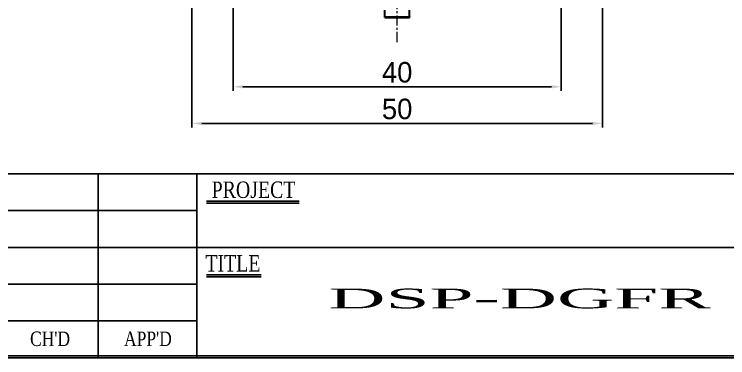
# Model space of a CAD drawing. Header units: millimetres. Extents: x 23 to 337, y 22 to 239.
# Drawn here: x 113 to 200, y 22.3 to 64.2 of the extents above; entities that cross this region are included whole.
import ezdxf
from ezdxf.enums import TextEntityAlignment as Align

# ---------------------------------------------------------------- set-up
doc = ezdxf.new("R2010")
doc.units = ezdxf.units.MM
doc.linetypes.add('CENTER', pattern=[2, 1.25, -0.25, 0.25, -0.25])
for name, color, linetype in [('10', 1, 'Continuous'), ('40', 4, 'Continuous'), ('70', 7, 'Continuous'), ('Z_OM_DIM', 3, 'Continuous')]:
    doc.layers.add(name, color=color, linetype=linetype)
doc.layers.add('Z_OM_CENTER', color=4, linetype='CENTER', lineweight=13)
doc.layers.add('Z_OM_OUTLINE', color=7, linetype='Continuous', lineweight=30)
doc.styles.add('SS', font='batang.ttc', dxfattribs={"width": 0.8})
doc.styles.get("Standard").update_dxf_attribs({"font": 'BareunDotumPro1.ttf'})
doc.dimstyles.new('AUTONICS SPEC$0', dxfattribs={"dimtxt": 2.5, "dimasz": 1.2, "dimexe": 0.5, "dimexo": 0.5, "dimgap": 0.5, "dimtad": 1, "dimlfac": 0.5, "dimdsep": 46, "dimtxsty": 'Standard', "dimcen": 0, "dimclrd": 256, "dimclre": 256, "dimclrt": 2, "dimazin": 2, "dimtp": 0.1, "dimtm": 0.1, "dimtfac": 0.71, "dimtmove": 0, "dimatfit": 3, "dimfxl": 0, "dimlwd": -1, "dimlwe": -1, "dimarcsym": 0})

# ---------------------------------------------------------------- blocks, each defined once
blk = doc.blocks.new('*D1')
at = {"layer": 'Defpoints', "color": 0}
for p in [(134.688, 69.473), (184.688, 69.473), (184.688, 50.859)]:
    blk.add_point(p, dxfattribs=at)
at = {"layer": 'Z_OM_DIM'}
for p, q in [((134.688, 68.973), (134.688, 50.359)), ((184.688, 68.973), (184.688, 50.359)), ((135.888, 50.859), (183.488, 50.859))]:
    blk.add_line(p, q, dxfattribs=at)
for points in [[(135.888, 51.059), (135.888, 50.659), (134.688, 50.859)], [(183.488, 50.659), (183.488, 51.059), (184.688, 50.859)]]:
    blk.add_solid(points, dxfattribs=at)
at = {"layer": 'Z_OM_DIM', "color": 2, "insert": (159.688, 52.609), "char_height": 2.5, "attachment_point": 5}
blk.add_mtext('50', dxfattribs=at)
blk = doc.blocks.new('*D2')
at = {"layer": 'Defpoints', "color": 0}
for p in [(139.688, 103.473), (179.688, 103.473), (179.688, 55.324)]:
    blk.add_point(p, dxfattribs=at)
at = {"layer": 'Z_OM_DIM'}
for p, q in [((139.688, 102.973), (139.688, 54.824)), ((179.688, 102.973), (179.688, 54.824)), ((140.888, 55.324), (178.488, 55.324))]:
    blk.add_line(p, q, dxfattribs=at)
for points in [[(140.888, 55.524), (140.888, 55.124), (139.688, 55.324)], [(178.488, 55.124), (178.488, 55.524), (179.688, 55.324)]]:
    blk.add_solid(points, dxfattribs=at)
at = {"layer": 'Z_OM_DIM', "color": 2, "insert": (159.688, 57.074), "char_height": 2.5, "attachment_point": 5}
blk.add_mtext('40', dxfattribs=at)

msp = doc.modelspace()

# ---------------------------------------------------------------- linework, layer by layer
at = {"layer": '10', "color": 7}
for p, q in [((136.47, 41.144), (147.756, 41.144)), ((136.47, 32.184), (143.139, 32.184))]:
    msp.add_line(p, q, dxfattribs=at)
at = {"layer": '40', "color": 7}
for p, q in [((123.27, 44.718), (123.27, 22.318)), ((135.27, 44.718), (135.27, 22.318)), ((135.27, 40.238), (23.27, 40.238)), ((135.27, 35.758), (23.27, 35.758)), ((207.27, 35.758), (135.27, 35.758)), ((135.27, 31.278), (23.27, 31.278)), ((135.27, 26.798), (23.27, 26.798))]:
    msp.add_line(p, q, dxfattribs=at)
at = {"layer": '70', "color": 7}
for p, q in [((23.27, 44.718), (327.27, 44.718)), ((136.47, 41.384), (147.756, 41.384)), ((136.47, 32.424), (143.139, 32.424))]:
    msp.add_line(p, q, dxfattribs=at)
for points in [[(327.27, 22.318), (23.27, 22.318), (23.27, 238.318), (327.27, 238.318)], [(327.03, 22.558), (23.51, 22.558), (23.51, 238.078), (327.03, 238.078)]]:
    msp.add_lwpolyline(points, close=True, dxfattribs=at)
at = {"layer": 'Z_OM_CENTER'}
msp.add_line((159.688, 60.769), (159.688, 145.897), dxfattribs=at)
at = {"layer": 'Z_OM_OUTLINE'}
for p, q in [((158.188, 63.835), (158.188, 64.662)), ((161.188, 63.835), (161.188, 64.662)), ((158.188, 63.835), (161.188, 63.835)), ((158.188, 63.769), (158.188, 63.835)), ((158.188, 63.769), (161.188, 63.769)), ((161.188, 63.835), (161.188, 63.769))]:
    msp.add_line(p, q, dxfattribs=at)

# ---------------------------------------------------------------- texts
at = {"color": 7, "linetype": 'Continuous', "style": 'SS', "width": 2.633978}
msp.add_text('DSP-DGFR', height=2.4, dxfattribs=at).set_placement((151.311, 28.334), (197.92, 28.334), align=Align.FIT)
at = {"layer": '40', "color": 7, "style": 'SS', "width": 0.8}
for s, p in [("CH'D", (117.396, 23.746)), ("APP'D", (129.323, 23.746))]:
    msp.add_text(s, height=1.76, dxfattribs=at).set_placement(p, align=Align.CENTER)
at = {"layer": '70', "color": 7, "style": 'SS', "width": 0.8}
for s, p in [('PROJECT', (142.188, 41.781)), ('TITLE', (139.68, 32.821))]:
    msp.add_text(s, height=2, dxfattribs=at).set_placement(p, align=Align.CENTER)

# ---------------------------------------------------------------- dimensions: what is measured, and where the dimension line sits
at = {"layer": 'Z_OM_DIM'}
dim = msp.add_linear_dim(base=(179.688, 55.324), p1=(139.688, 103.473), p2=(179.688, 103.473), dimstyle='AUTONICS SPEC$0', override={"dimlfac": 1}, dxfattribs=at)
dim.commit()
dim.dimension.update_dxf_attribs({"geometry": '*D2', "text_midpoint": (159.688, 57.074)})
dim = msp.add_linear_dim(base=(184.688, 50.859), p1=(134.688, 69.473), p2=(184.688, 69.473), dimstyle='AUTONICS SPEC$0', override={"dimlfac": 1}, dxfattribs=at)
dim.commit()
dim.dimension.update_dxf_attribs({"geometry": '*D1', "text_midpoint": (159.688, 50.859), "dimtype": 160})

doc.saveas('drawing.dxf')
